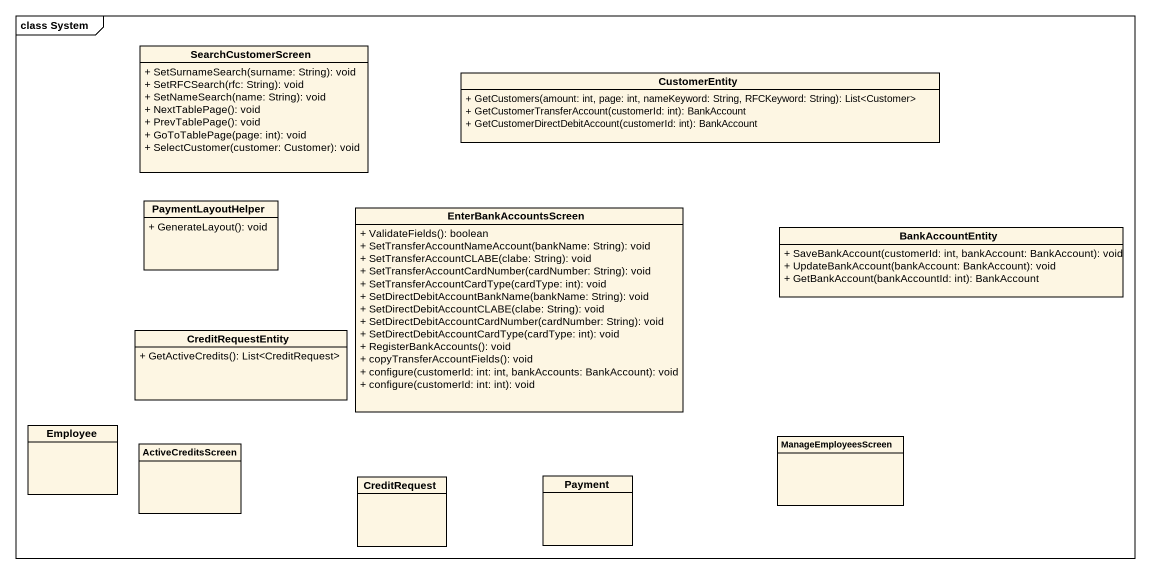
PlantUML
@startuml
mainframe class System
hide circle
hide empty members
skinparam classAttributeIconSize 0
class SearchCustomerScreen {
  + SetSurnameSearch(surname: String): void
  + SetRFCSearch(rfc: String): void
  + SetNameSearch(name: String): void
  + NextTablePage(): void
  + PrevTablePage(): void
  + GoToTablePage(page: int): void
  + SelectCustomer(customer: Customer): void
}
class CustomerEntity {
  + GetCustomers(amount: int, page: int, nameKeyword: String, RFCKeyword: String): List<Customer>
  + GetCustomerTransferAccount(customerId: int): BankAccount
  + GetCustomerDirectDebitAccount(customerId: int): BankAccount
}
class PaymentLayoutHelper {
  + GenerateLayout(): void
}
class EnterBankAccountsScreen {
  + ValidateFields(): boolean
  + SetTransferAccountNameAccount(bankName: String): void
  + SetTransferAccountCLABE(clabe: String): void
  + SetTransferAccountCardNumber(cardNumber: String): void
  + SetTransferAccountCardType(cardType: int): void
  + SetDirectDebitAccountBankName(bankName: String): void
  + SetDirectDebitAccountCLABE(clabe: String): void
  + SetDirectDebitAccountCardNumber(cardNumber: String): void
  + SetDirectDebitAccountCardType(cardType: int): void
  + RegisterBankAccounts(): void
  + copyTransferAccountFields(): void
  + configure(customerId: int: int, bankAccounts: BankAccount): void
  + configure(customerId: int: int): void
}
class BankAccountEntity {
  + SaveBankAccount(customerId: int, bankAccount: BankAccount): void
  + UpdateBankAccount(bankAccount: BankAccount): void
  + GetBankAccount(bankAccountId: int): BankAccount
}
class CreditRequestEntity {
  + GetActiveCredits(): List<CreditRequest>
}
class Employee
class ActiveCreditsScreen
class CreditRequest
class Payment
class ManageEmployeesScreen
@enduml
